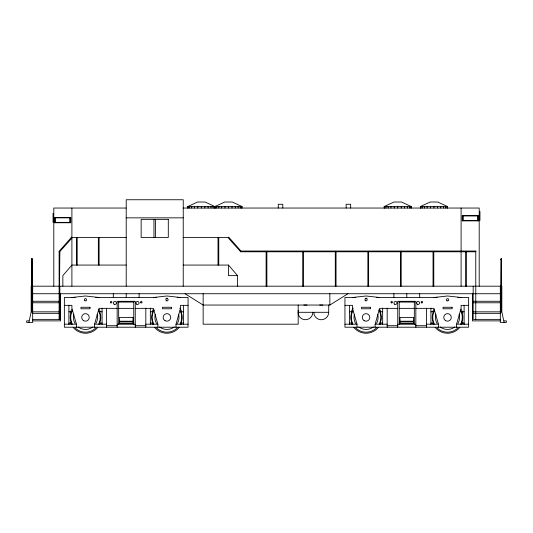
<?xml version="1.0" encoding="UTF-8"?>
<svg xmlns="http://www.w3.org/2000/svg" width="533" height="533" viewBox="0 0 533 533"><rect width="100%" height="100%" fill="white"/><g stroke="black" fill="none" stroke-linecap="round" stroke-linejoin="round"><path stroke-width="0.8" d="M298.18 310.579L298.207 314.23A7.469 7.469 0 0 0 312.884 312.298M501.446 259.051L501.446 286.208L500.707 286.214L500.88 258.725L501.4 258.865L501.26 259.378M28.915 322.392L31.174 311.832L31.174 286.188L501.826 286.188L501.826 311.832L504.085 322.392M94.534 327.215L94.534 324.197L99.058 308.36L117.16 308.36M175.99 327.215L175.99 324.197L180.514 308.36L180.514 305.342L188.056 305.342M375.112 327.215L375.112 324.197L379.636 308.36L397.738 308.36M456.568 327.215L456.568 324.197L461.098 308.36L461.098 305.342L468.64 305.342M228.177 237.838L228.664 237.085L240.963 251.036L476.142 251.036L475.389 251.789L240.456 251.789L240.456 251.05M32.193 259.298L32.193 258.765L31.66 258.765L31.74 286.214M59.123 319.374L59.123 251.316L71.662 237.085L72.148 237.838M59.496 286.461L59.876 251.516L71.322 238.764L71.902 237.465L126.208 237.465M31.74 311.505L31.833 312.191L32.193 311.565M500.88 311.525L501.073 312.225L501.26 311.525M31.554 286.188L32.306 286.188L32.373 259.031L31.554 259.031L31.74 259.358M185.044 293.73L203.146 305.043L329.854 305.043L347.956 293.73M187.756 208.043L187.756 206.537L197.563 202.014L205.105 202.014L214.912 206.537L224.713 202.014L232.255 202.014L242.062 206.537L242.062 208.043M384.16 208.043L384.16 206.537L393.967 202.014L401.509 202.014L411.316 206.537L411.316 208.043M420.364 208.043L420.364 206.537L430.171 202.014L437.713 202.014L447.52 206.537L447.52 208.043M241.196 251.316L240.463 251.509L229.01 238.764L228.424 237.465L183.152 237.465M501.4 286.221L501.533 259.051L500.807 259.318M303.837 305.043L307.001 305.043M319.673 305.043L322.845 305.043M71.902 297.501L85.48 295.988L99.058 297.501M153.364 297.501L166.942 295.988L180.514 297.501M352.486 297.501L366.058 295.988L379.636 297.501M433.942 297.501L447.52 295.988L461.098 297.501M187.756 206.537L242.062 206.537M384.16 206.537L411.316 206.537M420.364 206.537L447.52 206.537M126.208 208.043L53.8 208.043L53.8 286.188M183.232 208.043L479.2 208.043L479.2 286.188M126.208 217.85L183.232 217.85M462.451 220.489L478.441 220.489L478.441 215.965L463.057 215.965L463.057 220.489M266.134 251.316L266.866 251.316M400.47 251.316L401.196 251.316M126.208 265.068L71.902 265.068L62.854 275.628L62.854 286.188M183.232 265.068L228.484 265.068L237.538 275.628L237.538 286.188M237.538 275.628L228.484 275.628L228.484 265.068M32.686 293.73L500.314 293.73M75.193 297.501L64.36 297.501L64.36 327.215L188.056 327.215L188.056 297.501L177.222 297.501M95.767 297.501L156.655 297.501M355.778 297.501L344.944 297.501L344.944 327.215L468.64 327.215L468.64 297.501L457.807 297.501M376.345 297.501L437.233 297.501M165.923 298.253L167.562 298.253M365.438 298.253L367.077 298.253M32.686 301.272L59.836 301.272M473.164 301.272L500.314 301.272M118.666 302.071L133.75 302.071M399.25 302.071L414.334 302.071M32.686 302.777L59.836 302.777M473.164 302.777L500.314 302.777M64.36 305.342L71.902 305.342L71.902 308.36L76.432 324.197L76.432 327.215M344.944 305.342L352.486 305.342L352.486 308.36L357.01 324.197L357.01 327.215M118.666 308.36L133.75 308.36M135.262 308.36L153.364 308.36L157.888 324.197L157.888 327.215M399.25 308.36L414.334 308.36M415.84 308.36L433.942 308.36L438.466 324.197L438.466 327.215M32.686 311.832L59.836 311.832M68.89 311.805L71.382 311.805C69.79 315.283 69.79 319.54 71.382 323.018L68.89 323.018M102.076 311.805L99.578 311.805C101.177 315.283 101.177 319.54 99.578 323.018L102.076 323.018M150.346 311.805L152.838 311.805C151.245 315.283 151.245 319.54 152.838 323.018L150.346 323.018M183.532 311.805L181.04 311.805C182.632 315.283 182.632 319.54 181.04 323.018L183.532 323.018M349.468 311.805L351.96 311.805C350.368 315.283 350.368 319.54 351.96 323.018L349.468 323.018M382.654 311.805L380.162 311.805C381.755 315.283 381.755 319.54 380.162 323.018L382.654 323.018M430.924 311.805L433.422 311.805C431.823 315.283 431.823 319.54 433.422 323.018L430.924 323.018M464.11 311.805L461.618 311.805C463.21 315.283 463.21 319.54 461.618 323.018L464.11 323.018M473.164 311.832L500.314 311.832M298.18 312.298L328.728 312.298L328.728 305.043M32.686 313.337L59.836 313.337M473.164 313.337L500.314 313.337M32.686 319.374L59.863 319.374M500.314 319.374L473.164 319.374L473.164 286.188M28.915 320.879L26.65 320.879L26.65 322.392L32.686 322.392L32.686 286.188M32.686 320.879L60.589 320.879L60.589 293.73M500.314 320.879L472.411 320.879L472.411 293.73M504.085 320.879L506.35 320.879L506.35 322.392L500.314 322.392L500.314 286.188M119.425 321.219L132.997 321.219M400.003 321.219L413.575 321.219M119.425 321.972L132.997 321.972M400.003 321.972L413.575 321.972M64.36 324.197L76.432 324.197M94.534 324.197L106.6 324.197M117.16 324.237L135.262 324.237M145.822 324.197L157.888 324.197M175.99 324.197L188.056 324.197M344.944 324.197L357.01 324.197M375.112 324.197L387.178 324.197M397.738 324.237L415.84 324.237M426.4 324.197L438.466 324.197M456.568 324.197L468.64 324.197M106.6 325.71L117.22 325.71M135.195 325.71L145.822 325.71M387.178 325.71L397.805 325.71M415.78 325.71L426.4 325.71M59.13 251.316L59.863 251.509M501.073 286.208L501.073 311.852M479.953 211.441L479.953 220.489M478.068 215.585L478.068 220.869M477.841 215.965L477.841 220.489M475.769 251.416L475.769 319.374M466.375 286.188L466.375 251.316L465.635 251.316L465.622 286.188M464.11 305.342L464.11 324.417M462.831 215.585L462.831 220.869M461.098 208.043L461.098 286.188M447.054 206.537L447.054 208.043M445.701 206.537L445.701 208.043M443.543 206.537L443.543 208.043M440.731 206.537L440.731 208.043M437.453 206.537L437.453 208.043M433.942 206.537L433.942 208.043M433.789 286.188L433.789 251.316L433.049 251.316L433.036 286.188M430.924 308.127L430.924 324.417M430.431 206.537L430.431 208.043M427.153 206.537L427.153 208.043M426.4 308.127L426.4 327.215M424.341 206.537L424.341 208.043M422.183 206.537L422.183 208.043M420.83 206.537L420.83 208.043M419.684 293.73L419.684 297.501M415.84 327.215L415.84 301.318L397.738 301.318L397.738 327.215M414.334 301.318L414.334 324.237M410.85 206.537L410.85 208.043M409.497 206.537L409.497 208.043M407.339 206.537L407.339 208.043M406.792 293.73L406.792 297.501M404.527 206.537L404.527 208.043M401.256 206.537L401.256 208.043M401.209 251.316L401.209 286.188M400.456 251.316L400.456 286.188M399.25 301.318L399.25 324.237M397.738 206.537L397.738 208.043M394.227 206.537L394.227 208.043M393.894 293.73L393.894 297.501M390.949 206.537L390.949 208.043M388.137 206.537L388.137 208.043M387.178 308.127L387.178 327.215M385.979 206.537L385.979 208.043M384.626 206.537L384.626 208.043M382.654 308.127L382.654 324.417M368.623 286.188L368.623 251.316L367.883 251.316L367.87 286.188M350.674 208.043L350.674 204.272L346.15 204.272L346.15 208.043M349.468 305.342L349.468 324.417M336.043 286.188L336.043 251.316L335.297 251.316L335.29 286.188M329.854 293.73L329.854 305.043M303.457 286.188L303.457 251.316L302.717 251.316L302.704 286.188M298.18 305.043L298.18 324.197L203.146 324.197L203.146 293.73M282.79 208.043L282.79 204.272L278.266 204.272L278.266 208.043M266.88 251.316L266.88 286.188M266.12 251.316L266.12 286.188M241.602 206.537L241.602 208.043M240.243 206.537L240.243 208.043M238.084 206.537L238.084 208.043M235.273 206.537L235.273 208.043M232.002 206.537L232.002 208.043M228.484 206.537L228.484 208.043M224.973 206.537L224.973 208.043M221.695 206.537L221.695 208.043M218.883 206.537L218.883 208.043M218.763 237.838L218.763 265.068M218.004 237.838L218.004 265.068M216.731 206.537L216.731 208.043M215.372 206.537L215.372 208.043M214.912 206.537L214.912 208.043M214.446 206.537L214.446 208.043M213.093 206.537L213.093 208.043M210.935 206.537L210.935 208.043M208.123 206.537L208.123 208.043M204.845 206.537L204.845 208.043M201.334 206.537L201.334 208.043M197.816 206.537L197.816 208.043M194.545 206.537L194.545 208.043M191.733 206.537L191.733 208.043M189.575 206.537L189.575 208.043M188.222 206.537L188.222 208.043M183.532 305.342L183.532 324.417M183.232 286.188L183.232 199.748L126.208 199.748L126.208 286.188M155.476 219.363L155.476 237.465M153.964 219.363L153.964 237.465M150.346 308.127L150.346 324.417M145.822 308.127L145.822 327.215M139.106 293.73L139.106 297.501M135.262 327.215L135.262 301.318L117.16 301.318L117.16 327.215M133.75 301.318L133.75 324.237M126.208 293.73L126.208 297.501M118.666 301.318L118.666 324.237M113.316 293.73L113.316 297.501M106.6 308.127L106.6 327.215M102.076 308.127L102.076 324.417M99.105 237.838L99.105 265.068M98.352 237.838L98.352 265.068M77.185 237.838L77.185 265.068M76.432 237.838L76.432 265.068M71.902 208.043L71.902 286.188M70.169 217.477L70.169 222.754M68.89 305.342L68.89 324.417M59.836 286.188L59.836 319.374M55.159 217.85L55.159 222.374M54.932 217.477L54.932 222.754M53.047 213.327L53.047 222.374M32.393 259.031L32.393 286.188M31.927 286.188L31.927 311.832M31.64 259.031L31.62 286.188M100.271 323.085A15.837 15.837 0 0 1 99.591 324.604M97.792 327.382A15.837 15.837 0 0 1 73.174 327.382M71.369 324.604A15.837 15.837 0 0 1 70.416 322.305M70.416 312.525A15.837 15.837 0 0 1 71.762 309.493M99.198 309.493A15.837 15.837 0 0 1 100.271 311.738M98.279 310.026A14.777 14.777 0 0 1 98.645 324.124M95.927 327.862A14.777 14.777 0 0 1 75.033 327.862M72.321 324.124A14.777 14.777 0 0 1 72.688 310.026M97.126 314.29A12.059 12.059 0 0 1 95.92 323.438M92.822 326.976A12.059 12.059 0 0 1 78.144 326.976M75.04 323.438A12.059 12.059 0 0 1 73.834 314.29M178.588 314.29A12.059 12.059 0 0 1 177.382 323.438M174.278 326.976A12.059 12.059 0 0 1 159.6 326.976M156.495 323.438A12.059 12.059 0 0 1 155.296 314.29M180.101 310.699A14.777 14.777 0 0 1 180.101 324.124M177.389 327.862A14.777 14.777 0 0 1 156.495 327.862M153.777 324.124A14.777 14.777 0 0 1 154.144 310.026M181.726 323.085A15.837 15.837 0 0 1 181.053 324.604M179.248 327.382A15.837 15.837 0 0 1 154.63 327.382M152.831 324.604A15.837 15.837 0 0 1 152.152 323.085M152.152 311.738A15.837 15.837 0 0 1 153.224 309.493M179.754 308.101A15.837 15.837 0 0 1 181.726 311.738M377.704 314.29A12.059 12.059 0 0 1 376.505 323.438M373.4 326.976A12.059 12.059 0 0 1 358.722 326.976M355.618 323.438A12.059 12.059 0 0 1 354.412 314.29M380.848 323.085A15.837 15.837 0 0 1 380.169 324.604M378.37 327.382A15.837 15.837 0 0 1 353.752 327.382M351.947 324.604A15.837 15.837 0 0 1 351.274 323.085M351.274 311.738A15.837 15.837 0 0 1 353.246 308.101M379.776 309.493A15.837 15.837 0 0 1 380.848 311.738M378.856 310.026A14.777 14.777 0 0 1 379.223 324.124M376.505 327.862A14.777 14.777 0 0 1 355.611 327.862M352.899 324.124A14.777 14.777 0 0 1 352.899 310.699M462.584 322.305A15.837 15.837 0 0 1 461.631 324.604M459.826 327.382A15.837 15.837 0 0 1 435.208 327.382M433.409 324.604A15.837 15.837 0 0 1 432.729 323.085M432.729 311.738A15.837 15.837 0 0 1 433.802 309.493M461.238 309.493A15.837 15.837 0 0 1 462.584 312.525M460.312 310.026A14.777 14.777 0 0 1 460.679 324.124M457.967 327.862A14.777 14.777 0 0 1 437.073 327.862M434.355 324.124A14.777 14.777 0 0 1 434.721 310.026M459.166 314.29A12.059 12.059 0 0 1 457.96 323.438M454.856 326.976A12.059 12.059 0 0 1 440.178 326.976M437.08 323.438A12.059 12.059 0 0 1 435.874 314.29M328.728 312.298A7.469 7.469 0 0 1 321.259 319.767A7.469 7.469 0 0 1 313.79 312.298M478.667 215.585L462.224 215.585L462.224 220.869L478.667 220.869L478.667 215.585M70.776 217.477L54.333 217.477L54.333 222.754L70.776 222.754L70.776 217.477M69.943 217.85L54.559 217.85L54.559 222.374L69.943 222.374L69.943 217.85M168.295 219.363L141.145 219.363L141.145 237.465L168.295 237.465L168.295 219.363M90.004 307.268L80.956 307.268L80.956 308.774L90.004 308.774L90.004 307.268M171.533 307.274L162.485 307.274L162.485 308.78L171.533 308.78L171.533 307.274M370.588 307.268L361.534 307.268L361.534 308.774L370.588 308.774L370.588 307.268M452.117 307.274L443.063 307.274L443.063 308.78L452.117 308.78L452.117 307.274M132.997 317.448L119.425 317.448L119.425 323.478L132.997 323.478L132.997 317.448M413.575 317.448L400.003 317.448L400.003 323.478L413.575 323.478L413.575 317.448M417.352 304.236A1.506 1.506 0 0 0 419.611 302.931A1.506 1.506 0 0 0 417.352 301.625A1.506 1.506 0 0 0 417.352 304.236M421.496 302.831A0.753 0.753 0 0 0 422.629 302.178A0.753 0.753 0 0 0 421.496 301.525A0.753 0.753 0 0 0 421.496 302.831M364.172 320.679A3.771 3.771 0 0 0 369.829 317.415A3.771 3.771 0 0 0 364.172 314.144A3.771 3.771 0 0 0 364.172 320.679M391.329 302.831A0.753 0.753 0 0 0 392.461 302.178A0.753 0.753 0 0 0 391.329 301.525A0.753 0.753 0 0 0 391.329 302.831M394.72 304.236A1.506 1.506 0 0 0 396.985 302.931A1.506 1.506 0 0 0 394.72 301.625A1.506 1.506 0 0 0 394.72 304.236M365.491 300.745A1.133 1.133 0 0 0 367.19 299.759A1.133 1.133 0 0 0 365.491 298.78A1.133 1.133 0 0 0 365.491 300.745M447.02 300.752A1.133 1.133 0 0 0 448.719 299.773A1.133 1.133 0 0 0 447.02 298.793A1.133 1.133 0 0 0 447.02 300.752M445.575 320.639A3.771 3.771 0 0 0 451.291 317.481A3.771 3.771 0 0 0 445.695 314.11A3.771 3.771 0 0 0 445.575 320.639M136.768 304.236A1.506 1.506 0 0 0 139.033 302.931A1.506 1.506 0 0 0 136.768 301.625A1.506 1.506 0 0 0 136.768 304.236M164.99 320.639A3.771 3.771 0 0 0 170.713 317.481A3.771 3.771 0 0 0 165.117 314.11A3.771 3.771 0 0 0 164.99 320.639M110.751 302.831A0.753 0.753 0 0 0 111.877 302.178A0.753 0.753 0 0 0 110.751 301.525A0.753 0.753 0 0 0 110.751 302.831M84.914 300.745A1.133 1.133 0 0 0 86.612 299.759A1.133 1.133 0 0 0 84.914 298.78A1.133 1.133 0 0 0 84.914 300.745M83.594 320.679A3.771 3.771 0 0 0 89.251 317.415A3.771 3.771 0 0 0 83.594 314.144A3.771 3.771 0 0 0 83.594 320.679M114.142 304.236A1.506 1.506 0 0 0 116.407 302.931A1.506 1.506 0 0 0 114.142 301.625A1.506 1.506 0 0 0 114.142 304.236M140.919 302.831A0.753 0.753 0 0 0 142.051 302.178A0.753 0.753 0 0 0 140.919 301.525A0.753 0.753 0 0 0 140.919 302.831M166.443 300.752A1.133 1.133 0 0 0 168.142 299.773A1.133 1.133 0 0 0 166.443 298.793A1.133 1.133 0 0 0 166.443 300.752"/></g></svg>
